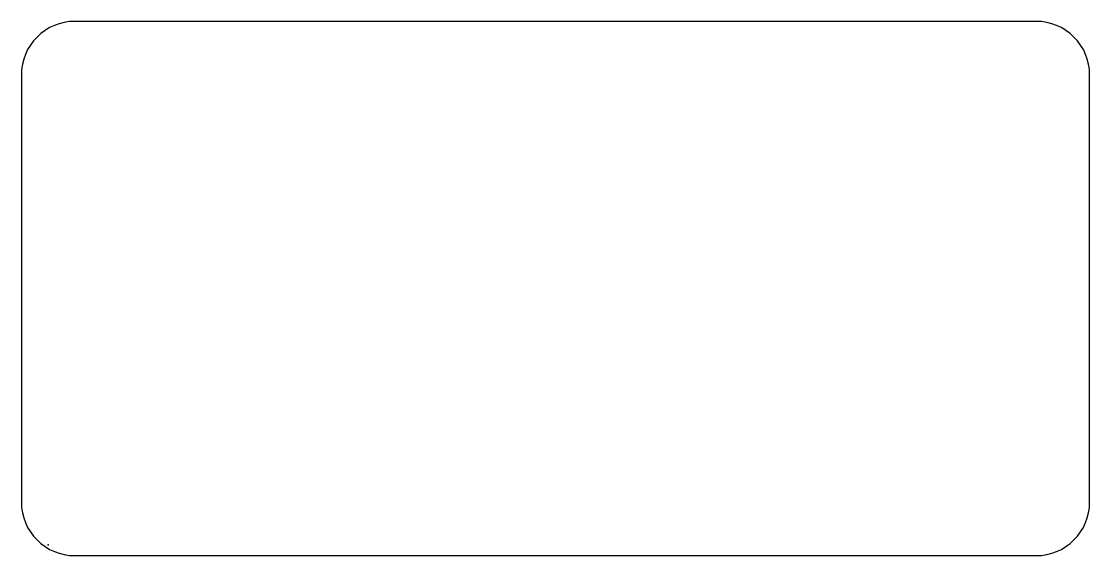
# Model space of a CAD drawing. Extents: x 0 to 200, y 0 to 100.
import ezdxf

# ---------------------------------------------------------------- set-up
doc = ezdxf.new("R2010")
doc.units = 0
doc.layers.get('0').update_dxf_attribs({"color": 250, "linetype": 'CONTINUOUS'})

msp = doc.modelspace()

# ---------------------------------------------------------------- linework, layer by layer
msp.add_lwpolyline([(190, 0, 0.414214), (200, 10), (200, 90, 0.414214), (190, 100), (10, 100, 0.414214), (0, 90), (0, 10, 0.414214), (10, 0)], format="xyb", close=True)
msp.add_point((5, 2))

doc.saveas('drawing.dxf')
